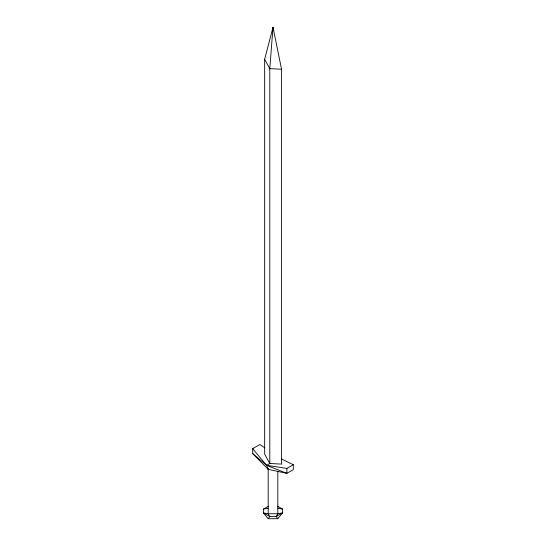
<?xml version="1.0" encoding="UTF-8"?>
<svg xmlns="http://www.w3.org/2000/svg" width="546" height="546" viewBox="0 0 546 546"><rect width="100%" height="100%" fill="white"/><g stroke="black" fill="none" stroke-linecap="round" stroke-linejoin="round"><path stroke-width="0.82" d="M273.143 28.972L273 27.3L269.792 68.632L269.792 463.486L264.653 454.115L264.653 59.268L273 27.3L281.552 69.253L281.552 464.1L269.792 463.486L266.591 465.335L252.696 453.61L252.696 448.675L259.91 444.512L264.783 447.863M268.373 506.258L263.384 509.138L263.384 512.837L268.188 518.7L269.792 516.543L276.208 516.543L282.616 512.837L282.616 509.138L277.627 506.258M268.188 518.7L277.812 518.7L282.616 512.837L277.812 513.766L268.188 513.766L263.384 512.837L269.792 516.543L268.188 513.766L268.188 468.338M252.696 448.675L266.591 465.335L286.889 468.42L293.304 464.714L293.304 469.656L286.889 473.355L268.188 469.342L252.696 453.61M263.384 509.138L268.188 508.21M281.552 69.253L269.792 68.632L264.653 59.268M277.812 508.21L282.616 509.138M281.606 459.002L293.304 464.714M277.812 518.7L276.208 516.543L277.812 513.766L277.812 471.334M268.188 469.342L266.591 465.335L286.889 473.355L286.889 468.42"/></g></svg>
